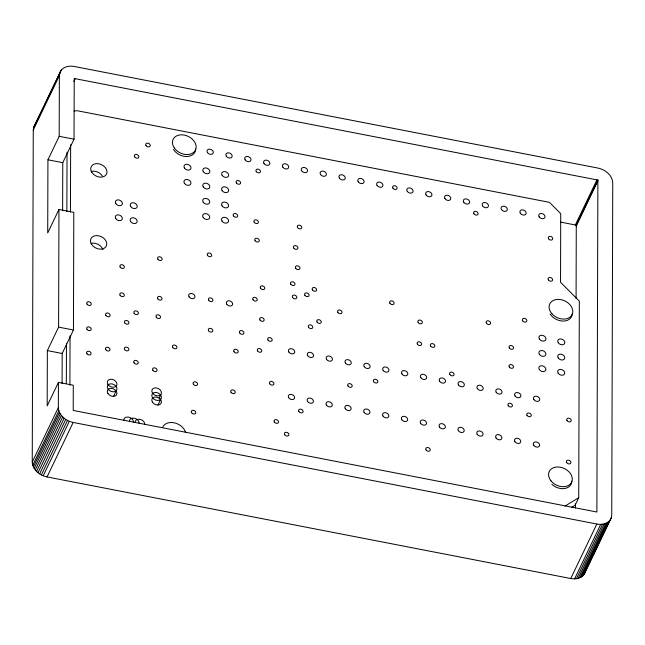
<?xml version="1.0" encoding="UTF-8"?>
<svg xmlns="http://www.w3.org/2000/svg" width="645" height="645" viewBox="0 0 645 645"><rect width="100%" height="100%" fill="white"/><g stroke="black" fill="none" stroke-linecap="round" stroke-linejoin="round"><path stroke-width="0.97" d="M33.782 127.073L60.509 71.224C63.242 66.58 69.329 65.5 74.248 66.475L597.947 168.071C605.123 169.514 612.403 175.134 612.75 182.946L611.734 514.92L611.218 517.927L584.491 573.776C581.758 578.42 575.671 579.5 570.752 578.525L47.053 476.929C39.877 475.486 32.597 469.866 32.25 462.054L33.266 130.08L33.782 127.073L43.538 107.215M62.097 383.622L62.186 353.484L73.441 329.998L73.804 212.342L58.961 209.464L58.598 327.12L47.351 350.598L47.182 405.858L58.429 382.372L73.272 385.25L73.224 410.446L596.883 512.017L597.883 180.068L74.223 78.496L74.022 139.191L62.775 162.677L62.621 210.778M60.509 71.224L59.372 75.594L59.187 136.313L47.932 159.799L47.706 232.95L58.961 209.464M611.218 517.927C609.146 523.563 602.196 525.191 596.859 524.038L73.159 422.443C65.984 421 58.703 415.38 58.356 407.567L58.429 382.372M66.338 383.662L66.459 343.406M66.862 211.552L67.04 152.172M69.91 385.202L70.055 335.892M70.434 212.092L70.644 144.657M575.445 507.994L575.453 503.971M576.082 298.474L576.275 225.161L597.883 180.068M571.688 507.309L575.122 505.204L578.726 497.69L579.331 301.134L560.529 282.236L560.739 213.672L549.459 202.337L78.174 110.908A7.756 5.74 25.6 0 0 74.046 111.125M585.499 570.156L584.491 573.776M44.408 105.393L61.38 69.983M33.266 130.08L59.372 75.594M73.885 81.367L75.183 78.658M32.25 462.054L58.356 407.567M32.75 465.255L58.848 410.776M33.363 466.867L59.469 412.381M34.217 468.439L60.324 413.953M35.298 469.955L61.396 415.469M36.572 471.382L62.678 416.896M38.031 472.696L64.129 418.218M39.635 473.882L65.742 419.395M41.377 474.913L67.483 420.427M43.215 475.776L69.321 421.29M47.053 476.929L73.159 422.443M113.512 396.417L116.318 390.572A5.039 3.733 25.6 0 0 112.157 383.912A5.039 3.733 25.6 0 0 107.965 388.951A5.039 3.733 25.6 0 0 116.318 390.572M159.202 397.973L160.807 394.627A5.039 3.733 25.6 0 0 156.646 387.968A5.039 3.733 25.6 0 0 152.454 393.007A5.039 3.733 25.6 0 0 160.807 394.627M157.993 405.044L160.79 399.199A5.039 3.733 25.6 0 0 156.63 392.539A5.039 3.733 25.6 0 0 152.438 397.578A5.039 3.733 25.6 0 0 160.79 399.199M560.513 222.09L575.332 224.968L596.939 179.874M576.299 225.944L597.907 180.85M570.752 578.525L596.859 524.038M574.598 578.863L600.705 524.377M576.437 578.718L602.543 524.232M578.178 578.355L604.284 523.869M579.799 577.799L605.897 523.313M581.258 577.049L607.364 522.563M582.54 576.114L608.646 521.628M583.62 575.018L609.727 520.531M564.988 506.115L578.726 497.69M59.187 136.313L74.022 139.191M47.932 159.799L62.775 162.677M58.598 327.12L73.441 329.998M47.351 350.598L62.186 353.484M575.332 224.968L576.275 225.161M162.701 427.208A12.408 9.191 25.6 0 1 174.634 422.902A12.408 9.191 25.6 0 1 185.607 432.626M135.119 422.306A5.039 3.733 25.6 0 1 139.957 419.347A5.039 3.733 25.6 0 1 144.77 424.176M123.816 420.113A5.039 3.733 25.6 0 1 128.645 417.154A5.039 3.733 25.6 0 1 133.459 421.983M129.468 421.209A5.039 3.733 25.6 0 1 134.305 418.25A5.039 3.733 25.6 0 1 139.11 423.08M195.653 148.947A12.408 9.191 25.6 0 1 186.832 156.509A12.408 9.191 25.6 0 1 173.489 149.447M91.187 171.393A8.53 6.321 25.6 0 1 102.329 175.972M90.969 243.383A8.53 6.321 25.6 0 1 102.918 249.704M572.309 313.494A12.408 9.191 25.6 0 1 563.48 321.057A12.408 9.191 25.6 0 1 550.145 313.994M571.801 481.097A12.408 9.191 25.6 0 1 564.649 488.515A12.408 9.191 25.6 0 1 551.838 484.274M174.327 147.995A12.408 9.191 25.6 0 0 194.863 151.091A12.408 9.191 25.6 0 0 183.696 134.982A12.408 9.191 25.6 0 0 174.327 147.995M551.862 313.672A12.408 9.191 25.6 0 0 572.107 314.655A12.408 9.191 25.6 0 0 558.876 299.385A12.408 9.191 25.6 0 0 551.862 313.672M551.024 480.888A12.408 9.191 25.6 0 0 571.406 482.621A12.408 9.191 25.6 0 0 558.876 467.02A12.408 9.191 25.6 0 0 551.024 480.888M527.046 415.396A2.362 1.75 25.6 0 0 530.964 416.162A2.362 1.75 25.6 0 0 529.013 413.034A2.362 1.75 25.6 0 0 527.046 415.396M420.645 423.322A3.298 2.443 25.6 0 0 426.103 424.386A3.298 2.443 25.6 0 0 423.386 420.032A3.298 2.443 25.6 0 0 420.645 423.322M260.596 288.242A2.362 1.75 25.6 0 0 264.514 289A2.362 1.75 25.6 0 0 262.563 285.88A2.362 1.75 25.6 0 0 260.596 288.242M207.432 152.51A3.298 2.443 25.6 0 0 212.898 153.566A3.298 2.443 25.6 0 0 210.173 149.213A3.298 2.443 25.6 0 0 207.432 152.51M255.081 240.674A2.362 1.75 25.6 0 0 259 241.432A2.362 1.75 25.6 0 0 257.049 238.303A2.362 1.75 25.6 0 0 255.081 240.674M417.412 344.196A2.362 1.75 25.6 0 0 421.33 344.954A2.362 1.75 25.6 0 0 419.379 341.834A2.362 1.75 25.6 0 0 417.412 344.196M339.359 178.101A3.298 2.443 25.6 0 0 344.825 179.165A3.298 2.443 25.6 0 0 342.108 174.803A3.298 2.443 25.6 0 0 339.359 178.101M152.857 370.254A2.362 1.75 25.6 0 0 156.775 371.012A2.362 1.75 25.6 0 0 154.824 367.884A2.362 1.75 25.6 0 0 152.857 370.254M107.973 384.38A5.039 3.733 25.6 0 0 116.326 386A5.039 3.733 25.6 0 0 112.174 379.341A5.039 3.733 25.6 0 0 107.973 384.38M256.234 171.522A2.362 1.75 25.6 0 0 260.153 172.288A2.362 1.75 25.6 0 0 258.202 169.159A2.362 1.75 25.6 0 0 256.234 171.522M263.974 163.475A3.298 2.443 25.6 0 0 269.433 164.54A3.298 2.443 25.6 0 0 266.716 160.186A3.298 2.443 25.6 0 0 263.974 163.475M203.24 186.913A3.685 2.725 25.6 0 0 209.343 188.098A3.685 2.725 25.6 0 0 206.303 183.228A3.685 2.725 25.6 0 0 203.24 186.913M203.28 171.675A3.685 2.725 25.6 0 0 209.391 172.86A3.685 2.725 25.6 0 0 206.352 167.99A3.685 2.725 25.6 0 0 203.28 171.675M558.135 373.157A3.685 2.725 25.6 0 0 564.246 374.342A3.685 2.725 25.6 0 0 561.206 369.472A3.685 2.725 25.6 0 0 558.135 373.157M326.41 405.044A3.298 2.443 25.6 0 0 331.869 406.1A3.298 2.443 25.6 0 0 329.152 401.746A3.298 2.443 25.6 0 0 326.41 405.044M373.64 381.679A2.362 1.75 25.6 0 0 377.559 382.437A2.362 1.75 25.6 0 0 375.608 379.316A2.362 1.75 25.6 0 0 373.64 381.679M208.601 330.756A2.362 1.75 25.6 0 0 212.528 331.514A2.362 1.75 25.6 0 0 210.576 328.394A2.362 1.75 25.6 0 0 208.601 330.756M515.016 395.893A3.298 2.443 25.6 0 0 520.483 396.949A3.298 2.443 25.6 0 0 517.758 392.595A3.298 2.443 25.6 0 0 515.016 395.893M482.597 205.884A3.298 2.443 25.6 0 0 488.055 206.948A3.298 2.443 25.6 0 0 485.338 202.595A3.298 2.443 25.6 0 0 482.597 205.884M226.282 156.163A3.298 2.443 25.6 0 0 231.74 157.227A3.298 2.443 25.6 0 0 229.023 152.873A3.298 2.443 25.6 0 0 226.282 156.163M222.13 175.327A3.685 2.725 25.6 0 0 228.233 176.512A3.685 2.725 25.6 0 0 225.194 171.651A3.685 2.725 25.6 0 0 222.13 175.327M288.718 397.731A3.298 2.443 25.6 0 0 294.176 398.787A3.298 2.443 25.6 0 0 291.459 394.434A3.298 2.443 25.6 0 0 288.718 397.731M233.998 351.686A2.362 1.75 25.6 0 0 237.916 352.452A2.362 1.75 25.6 0 0 235.965 349.324A2.362 1.75 25.6 0 0 233.998 351.686M156.316 317.179A2.362 1.75 25.6 0 0 160.242 317.937A2.362 1.75 25.6 0 0 158.291 314.816A2.362 1.75 25.6 0 0 156.316 317.179M496.174 392.241A3.298 2.443 25.6 0 0 501.633 393.297A3.298 2.443 25.6 0 0 498.916 388.943A3.298 2.443 25.6 0 0 496.174 392.241M347.986 386A2.362 1.75 25.6 0 0 351.904 386.758A2.362 1.75 25.6 0 0 349.953 383.638A2.362 1.75 25.6 0 0 347.986 386M207.513 255.38A2.362 1.75 25.6 0 0 211.431 256.138A2.362 1.75 25.6 0 0 209.48 253.017A2.362 1.75 25.6 0 0 207.513 255.38M548.516 238.747A2.362 1.75 25.6 0 0 552.434 239.505A2.362 1.75 25.6 0 0 550.483 236.384A2.362 1.75 25.6 0 0 548.516 238.747M245.124 159.823A3.298 2.443 25.6 0 0 250.591 160.879A3.298 2.443 25.6 0 0 247.874 156.525A3.298 2.443 25.6 0 0 245.124 159.823M566.689 462.578A2.362 1.75 25.6 0 0 570.607 463.344A2.362 1.75 25.6 0 0 568.656 460.216A2.362 1.75 25.6 0 0 566.689 462.578M184.438 168.014A3.685 2.725 25.6 0 0 190.541 169.2A3.685 2.725 25.6 0 0 187.501 164.338A3.685 2.725 25.6 0 0 184.438 168.014M307.705 355.677A3.298 2.443 25.6 0 0 313.164 356.733A3.298 2.443 25.6 0 0 310.447 352.38A3.298 2.443 25.6 0 0 307.705 355.677M295.724 268.223A2.362 1.75 25.6 0 0 299.651 268.989A2.362 1.75 25.6 0 0 297.692 265.861A2.362 1.75 25.6 0 0 295.724 268.223M473.914 213.753A2.362 1.75 25.6 0 0 477.832 214.511A2.362 1.75 25.6 0 0 475.881 211.391A2.362 1.75 25.6 0 0 473.914 213.753M539.293 369.496A3.685 2.725 25.6 0 0 545.396 370.682A3.685 2.725 25.6 0 0 542.356 365.82A3.685 2.725 25.6 0 0 539.293 369.496M288.855 352.017A3.298 2.443 25.6 0 0 294.322 353.081A3.298 2.443 25.6 0 0 291.596 348.727A3.298 2.443 25.6 0 0 288.855 352.017M293.717 248.019A2.362 1.75 25.6 0 0 297.635 248.776A2.362 1.75 25.6 0 0 295.684 245.648A2.362 1.75 25.6 0 0 293.717 248.019M191.565 412.679A2.362 1.75 25.6 0 0 195.491 413.437A2.362 1.75 25.6 0 0 193.532 410.317A2.362 1.75 25.6 0 0 191.565 412.679M290.782 284.187A2.362 1.75 25.6 0 0 294.7 284.945A2.362 1.75 25.6 0 0 292.749 281.825A2.362 1.75 25.6 0 0 290.782 284.187M514.879 441.607A3.298 2.443 25.6 0 0 520.338 442.663A3.298 2.443 25.6 0 0 517.621 438.31A3.298 2.443 25.6 0 0 514.879 441.607M458.337 430.634A3.298 2.443 25.6 0 0 463.803 431.699A3.298 2.443 25.6 0 0 461.078 427.345A3.298 2.443 25.6 0 0 458.337 430.634M304.892 295.313A2.362 1.75 25.6 0 0 308.81 296.071A2.362 1.75 25.6 0 0 306.859 292.943A2.362 1.75 25.6 0 0 304.892 295.313M486.403 323.201A2.362 1.75 25.6 0 0 490.321 323.967A2.362 1.75 25.6 0 0 488.37 320.839A2.362 1.75 25.6 0 0 486.403 323.201M105.877 315.397A2.362 1.75 25.6 0 0 109.795 316.163A2.362 1.75 25.6 0 0 107.844 313.035A2.362 1.75 25.6 0 0 105.877 315.397M320.517 174.448A3.298 2.443 25.6 0 0 325.975 175.505A3.298 2.443 25.6 0 0 323.258 171.151A3.298 2.443 25.6 0 0 320.517 174.448M221.993 221.042A3.685 2.725 25.6 0 0 228.096 222.227A3.685 2.725 25.6 0 0 225.057 217.357A3.685 2.725 25.6 0 0 221.993 221.042M120.083 295.289A2.362 1.75 25.6 0 0 124.001 296.047A2.362 1.75 25.6 0 0 122.05 292.919A2.362 1.75 25.6 0 0 120.083 295.289M134.168 313.268A2.362 1.75 25.6 0 0 138.086 314.026A2.362 1.75 25.6 0 0 136.135 310.898A2.362 1.75 25.6 0 0 134.168 313.268M91.55 244.302A8.53 6.321 25.6 0 0 105.691 247.043A8.53 6.321 25.6 0 0 98.653 235.772A8.53 6.321 25.6 0 0 91.55 244.302M124.711 322.863A2.362 1.75 25.6 0 0 128.629 323.629A2.362 1.75 25.6 0 0 126.678 320.5A2.362 1.75 25.6 0 0 124.711 322.863M539.381 339.02A3.685 2.725 25.6 0 0 545.493 340.205A3.685 2.725 25.6 0 0 542.453 335.344A3.685 2.725 25.6 0 0 539.381 339.02M407.213 191.267A3.298 2.443 25.6 0 0 412.671 192.323A3.298 2.443 25.6 0 0 409.954 187.969A3.298 2.443 25.6 0 0 407.213 191.267M426.047 449.928A2.362 1.75 25.6 0 0 429.965 450.694A2.362 1.75 25.6 0 0 428.014 447.566A2.362 1.75 25.6 0 0 426.047 449.928M317.066 322.065A2.362 1.75 25.6 0 0 320.984 322.822A2.362 1.75 25.6 0 0 319.033 319.702A2.362 1.75 25.6 0 0 317.066 322.065M558.231 342.68A3.685 2.725 25.6 0 0 564.335 343.866A3.685 2.725 25.6 0 0 561.295 338.996A3.685 2.725 25.6 0 0 558.231 342.68M86.898 353.645A2.362 1.75 25.6 0 0 90.824 354.403A2.362 1.75 25.6 0 0 88.873 351.283A2.362 1.75 25.6 0 0 86.898 353.645M364.103 412.357A3.298 2.443 25.6 0 0 369.569 413.413A3.298 2.443 25.6 0 0 366.844 409.059A3.298 2.443 25.6 0 0 364.103 412.357M301.667 170.788A3.298 2.443 25.6 0 0 307.133 171.852A3.298 2.443 25.6 0 0 304.408 167.498A3.298 2.443 25.6 0 0 301.667 170.788M326.547 359.329A3.298 2.443 25.6 0 0 332.014 360.394A3.298 2.443 25.6 0 0 329.297 356.04A3.298 2.443 25.6 0 0 326.547 359.329M189.082 296.837A3.298 2.443 25.6 0 0 194.54 297.893A3.298 2.443 25.6 0 0 191.823 293.539A3.298 2.443 25.6 0 0 189.082 296.837M345.26 408.696A3.298 2.443 25.6 0 0 350.719 409.76A3.298 2.443 25.6 0 0 348.002 405.407A3.298 2.443 25.6 0 0 345.26 408.696M439.487 426.982A3.298 2.443 25.6 0 0 444.953 428.038A3.298 2.443 25.6 0 0 442.236 423.684A3.298 2.443 25.6 0 0 439.487 426.982M345.397 362.99A3.298 2.443 25.6 0 0 350.856 364.046A3.298 2.443 25.6 0 0 348.139 359.692A3.298 2.443 25.6 0 0 345.397 362.99M284.663 434.698A2.362 1.75 25.6 0 0 288.581 435.464A2.362 1.75 25.6 0 0 286.63 432.335A2.362 1.75 25.6 0 0 284.663 434.698M520.289 213.197A3.298 2.443 25.6 0 0 525.756 214.261A3.298 2.443 25.6 0 0 523.031 209.907A3.298 2.443 25.6 0 0 520.289 213.197M567.011 420.556A2.362 1.75 25.6 0 0 570.93 421.322A2.362 1.75 25.6 0 0 568.979 418.194A2.362 1.75 25.6 0 0 567.011 420.556M449.855 374.503A2.362 1.75 25.6 0 0 453.774 375.269A2.362 1.75 25.6 0 0 451.822 372.141A2.362 1.75 25.6 0 0 449.855 374.503M539.139 216.857A3.298 2.443 25.6 0 0 544.598 217.913A3.298 2.443 25.6 0 0 541.881 213.56A3.298 2.443 25.6 0 0 539.139 216.857M269.731 383.775A2.362 1.75 25.6 0 0 273.649 384.541A2.362 1.75 25.6 0 0 271.698 381.413A2.362 1.75 25.6 0 0 269.731 383.775M222.082 190.565A3.685 2.725 25.6 0 0 228.185 191.75A3.685 2.725 25.6 0 0 225.145 186.881A3.685 2.725 25.6 0 0 222.082 190.565M539.341 354.258A3.685 2.725 25.6 0 0 545.444 355.443A3.685 2.725 25.6 0 0 542.405 350.582A3.685 2.725 25.6 0 0 539.341 354.258M509.332 347.929A2.362 1.75 25.6 0 0 513.259 348.687A2.362 1.75 25.6 0 0 511.3 345.567A2.362 1.75 25.6 0 0 509.332 347.929M239.714 332.981A2.362 1.75 25.6 0 0 243.633 333.739A2.362 1.75 25.6 0 0 241.681 330.611A2.362 1.75 25.6 0 0 239.714 332.981M496.029 437.947A3.298 2.443 25.6 0 0 501.496 439.011A3.298 2.443 25.6 0 0 498.77 434.657A3.298 2.443 25.6 0 0 496.029 437.947M501.439 209.544A3.298 2.443 25.6 0 0 506.906 210.601A3.298 2.443 25.6 0 0 504.188 206.247A3.298 2.443 25.6 0 0 501.439 209.544M157.783 298.788A2.362 1.75 25.6 0 0 161.71 299.546A2.362 1.75 25.6 0 0 159.75 296.426A2.362 1.75 25.6 0 0 157.783 298.788M420.782 377.615A3.298 2.443 25.6 0 0 426.248 378.671A3.298 2.443 25.6 0 0 423.523 374.318A3.298 2.443 25.6 0 0 420.782 377.615M145.996 145.568A2.362 1.75 25.6 0 0 149.914 146.326A2.362 1.75 25.6 0 0 147.963 143.198A2.362 1.75 25.6 0 0 145.996 145.568M439.632 381.268A3.298 2.443 25.6 0 0 445.09 382.332A3.298 2.443 25.6 0 0 442.373 377.978A3.298 2.443 25.6 0 0 439.632 381.268M458.474 384.928A3.298 2.443 25.6 0 0 463.94 385.984A3.298 2.443 25.6 0 0 461.223 381.63A3.298 2.443 25.6 0 0 458.474 384.928M477.324 388.58A3.298 2.443 25.6 0 0 482.782 389.644A3.298 2.443 25.6 0 0 480.065 385.283A3.298 2.443 25.6 0 0 477.324 388.58M533.866 399.553A3.298 2.443 25.6 0 0 539.325 400.61A3.298 2.443 25.6 0 0 536.608 396.256A3.298 2.443 25.6 0 0 533.866 399.553M107.949 393.523A5.039 3.733 25.6 0 0 116.302 395.143A5.039 3.733 25.6 0 0 112.141 388.483A5.039 3.733 25.6 0 0 107.949 393.523M208.698 300.28A2.362 1.75 25.6 0 0 212.616 301.038A2.362 1.75 25.6 0 0 210.665 297.917A2.362 1.75 25.6 0 0 208.698 300.28M418.137 322.468A2.362 1.75 25.6 0 0 422.056 323.226A2.362 1.75 25.6 0 0 420.105 320.097A2.362 1.75 25.6 0 0 418.137 322.468M401.795 419.669A3.298 2.443 25.6 0 0 407.261 420.725A3.298 2.443 25.6 0 0 404.544 416.372A3.298 2.443 25.6 0 0 401.795 419.669M477.187 434.295A3.298 2.443 25.6 0 0 482.645 435.351A3.298 2.443 25.6 0 0 479.928 430.997A3.298 2.443 25.6 0 0 477.187 434.295M382.953 416.009A3.298 2.443 25.6 0 0 388.411 417.073A3.298 2.443 25.6 0 0 385.694 412.719A3.298 2.443 25.6 0 0 382.953 416.009M533.721 445.26A3.298 2.443 25.6 0 0 539.188 446.324A3.298 2.443 25.6 0 0 536.471 441.97A3.298 2.443 25.6 0 0 533.721 445.26M203.143 217.381A3.685 2.725 25.6 0 0 209.246 218.566A3.685 2.725 25.6 0 0 206.207 213.705A3.685 2.725 25.6 0 0 203.143 217.381M292.62 297.506A2.362 1.75 25.6 0 0 296.547 298.264A2.362 1.75 25.6 0 0 294.596 295.136A2.362 1.75 25.6 0 0 292.62 297.506M152.422 402.149A5.039 3.733 25.6 0 0 160.774 403.77A5.039 3.733 25.6 0 0 156.614 397.11A5.039 3.733 25.6 0 0 152.422 402.149M509.276 366.973A2.362 1.75 25.6 0 0 513.194 367.739A2.362 1.75 25.6 0 0 511.243 364.61A2.362 1.75 25.6 0 0 509.276 366.973M222.033 205.803A3.685 2.725 25.6 0 0 228.145 206.989A3.685 2.725 25.6 0 0 225.105 202.119A3.685 2.725 25.6 0 0 222.033 205.803M308.56 327.273A2.362 1.75 25.6 0 0 312.478 328.039A2.362 1.75 25.6 0 0 310.527 324.911A2.362 1.75 25.6 0 0 308.56 327.273M297.555 227.564A2.362 1.75 25.6 0 0 301.473 228.33A2.362 1.75 25.6 0 0 299.522 225.202A2.362 1.75 25.6 0 0 297.555 227.564M134.644 156.872A2.362 1.75 25.6 0 0 138.57 157.63A2.362 1.75 25.6 0 0 136.619 154.502A2.362 1.75 25.6 0 0 134.644 156.872M463.747 202.232A3.298 2.443 25.6 0 0 469.213 203.288A3.298 2.443 25.6 0 0 466.496 198.934A3.298 2.443 25.6 0 0 463.747 202.232M203.191 202.151A3.685 2.725 25.6 0 0 209.294 203.328A3.685 2.725 25.6 0 0 206.255 198.466A3.685 2.725 25.6 0 0 203.191 202.151M233.474 215.898A2.362 1.75 25.6 0 0 237.392 216.656A2.362 1.75 25.6 0 0 235.441 213.535A2.362 1.75 25.6 0 0 233.474 215.898M401.94 373.955A3.298 2.443 25.6 0 0 407.398 375.019A3.298 2.443 25.6 0 0 404.681 370.665A3.298 2.443 25.6 0 0 401.94 373.955M377.051 185.413A3.298 2.443 25.6 0 0 382.517 186.47A3.298 2.443 25.6 0 0 379.8 182.116A3.298 2.443 25.6 0 0 377.051 185.413M392.902 188.13A2.362 1.75 25.6 0 0 396.82 188.888A2.362 1.75 25.6 0 0 394.869 185.76A2.362 1.75 25.6 0 0 392.902 188.13M444.905 198.579A3.298 2.443 25.6 0 0 450.363 199.636A3.298 2.443 25.6 0 0 447.646 195.282A3.298 2.443 25.6 0 0 444.905 198.579M364.24 366.642A3.298 2.443 25.6 0 0 369.706 367.706A3.298 2.443 25.6 0 0 366.989 363.353A3.298 2.443 25.6 0 0 364.24 366.642M383.09 370.303A3.298 2.443 25.6 0 0 388.556 371.359A3.298 2.443 25.6 0 0 385.831 367.005A3.298 2.443 25.6 0 0 383.09 370.303M282.824 167.136A3.298 2.443 25.6 0 0 288.283 168.192A3.298 2.443 25.6 0 0 285.566 163.838A3.298 2.443 25.6 0 0 282.824 167.136M130.653 206.489A3.685 2.725 25.6 0 0 136.756 207.674A3.685 2.725 25.6 0 0 133.725 202.812A3.685 2.725 25.6 0 0 130.653 206.489M115.818 203.61A3.685 2.725 25.6 0 0 121.921 204.796A3.685 2.725 25.6 0 0 118.882 199.934A3.685 2.725 25.6 0 0 115.818 203.61M274.327 422.024A2.362 1.75 25.6 0 0 278.245 422.781A2.362 1.75 25.6 0 0 276.294 419.661A2.362 1.75 25.6 0 0 274.327 422.024M267.981 339.988A2.362 1.75 25.6 0 0 271.9 340.745A2.362 1.75 25.6 0 0 269.949 337.625A2.362 1.75 25.6 0 0 267.981 339.988M236.401 182.922A2.362 1.75 25.6 0 0 240.319 183.68A2.362 1.75 25.6 0 0 238.368 180.56A2.362 1.75 25.6 0 0 236.401 182.922M337.835 312.373A2.362 1.75 25.6 0 0 341.753 313.131A2.362 1.75 25.6 0 0 339.802 310.011A2.362 1.75 25.6 0 0 337.835 312.373M172.723 347.429A2.362 1.75 25.6 0 0 176.641 348.187A2.362 1.75 25.6 0 0 174.69 345.059A2.362 1.75 25.6 0 0 172.723 347.429M426.055 194.919A3.298 2.443 25.6 0 0 431.521 195.975A3.298 2.443 25.6 0 0 428.796 191.621A3.298 2.443 25.6 0 0 426.055 194.919M231.047 392.281A2.362 1.75 25.6 0 0 234.965 393.039A2.362 1.75 25.6 0 0 233.014 389.919A2.362 1.75 25.6 0 0 231.047 392.281M87.051 304.126A2.362 1.75 25.6 0 0 90.969 304.883A2.362 1.75 25.6 0 0 89.018 301.763A2.362 1.75 25.6 0 0 87.051 304.126M298.877 411.542A2.362 1.75 25.6 0 0 302.795 412.3A2.362 1.75 25.6 0 0 300.844 409.172A2.362 1.75 25.6 0 0 298.877 411.542M193.355 384.21A2.362 1.75 25.6 0 0 197.273 384.968A2.362 1.75 25.6 0 0 195.322 381.84A2.362 1.75 25.6 0 0 193.355 384.21M120.163 267.094A2.362 1.75 25.6 0 0 124.09 267.86A2.362 1.75 25.6 0 0 122.139 264.732A2.362 1.75 25.6 0 0 120.163 267.094M257.573 350.928A2.362 1.75 25.6 0 0 261.491 351.686A2.362 1.75 25.6 0 0 259.54 348.566A2.362 1.75 25.6 0 0 257.573 350.928M105.772 349.687A2.362 1.75 25.6 0 0 109.69 350.445A2.362 1.75 25.6 0 0 107.739 347.316A2.362 1.75 25.6 0 0 105.772 349.687M86.978 329.264A2.362 1.75 25.6 0 0 90.897 330.03A2.362 1.75 25.6 0 0 88.945 326.902A2.362 1.75 25.6 0 0 86.978 329.264M134.015 362.788A2.362 1.75 25.6 0 0 137.941 363.546A2.362 1.75 25.6 0 0 135.99 360.426A2.362 1.75 25.6 0 0 134.015 362.788M124.63 349.534A2.362 1.75 25.6 0 0 128.548 350.291A2.362 1.75 25.6 0 0 126.597 347.163A2.362 1.75 25.6 0 0 124.63 349.534M253.017 299.731A2.362 1.75 25.6 0 0 256.936 300.489A2.362 1.75 25.6 0 0 254.985 297.369A2.362 1.75 25.6 0 0 253.017 299.731M254.194 222.203A2.362 1.75 25.6 0 0 258.113 222.96A2.362 1.75 25.6 0 0 256.162 219.84A2.362 1.75 25.6 0 0 254.194 222.203M157.904 259.177A2.362 1.75 25.6 0 0 161.831 259.935A2.362 1.75 25.6 0 0 159.871 256.807A2.362 1.75 25.6 0 0 157.904 259.177M312.446 289.911A2.362 1.75 25.6 0 0 316.364 290.677A2.362 1.75 25.6 0 0 314.413 287.549A2.362 1.75 25.6 0 0 312.446 289.911M508.22 405.649A2.362 1.75 25.6 0 0 512.138 406.406A2.362 1.75 25.6 0 0 510.187 403.286A2.362 1.75 25.6 0 0 508.22 405.649M430.61 345.994A2.362 1.75 25.6 0 0 434.537 346.76A2.362 1.75 25.6 0 0 432.577 343.632A2.362 1.75 25.6 0 0 430.61 345.994M389.911 303.271A2.362 1.75 25.6 0 0 393.829 304.029A2.362 1.75 25.6 0 0 391.878 300.901A2.362 1.75 25.6 0 0 389.911 303.271M548.387 279.89A2.362 1.75 25.6 0 0 552.305 280.648A2.362 1.75 25.6 0 0 550.354 277.519A2.362 1.75 25.6 0 0 548.387 279.89M522.619 320.775A2.362 1.75 25.6 0 0 526.538 321.541A2.362 1.75 25.6 0 0 524.587 318.412A2.362 1.75 25.6 0 0 522.619 320.775M259.935 319.976A2.362 1.75 25.6 0 0 263.853 320.742A2.362 1.75 25.6 0 0 261.902 317.614A2.362 1.75 25.6 0 0 259.935 319.976M558.183 357.919A3.685 2.725 25.6 0 0 564.286 359.104A3.685 2.725 25.6 0 0 561.247 354.234A3.685 2.725 25.6 0 0 558.183 357.919M184.389 183.253A3.685 2.725 25.6 0 0 190.493 184.438A3.685 2.725 25.6 0 0 187.453 179.568A3.685 2.725 25.6 0 0 184.389 183.253M358.209 181.761A3.298 2.443 25.6 0 0 363.667 182.817A3.298 2.443 25.6 0 0 360.95 178.463A3.298 2.443 25.6 0 0 358.209 181.761M130.613 221.485A3.685 2.725 25.6 0 0 136.716 222.67A3.685 2.725 25.6 0 0 133.676 217.808A3.685 2.725 25.6 0 0 130.613 221.485M115.769 218.607A3.685 2.725 25.6 0 0 121.873 219.792A3.685 2.725 25.6 0 0 118.833 214.93A3.685 2.725 25.6 0 0 115.769 218.607M91.775 172.312A8.53 6.321 25.6 0 0 105.909 175.053A8.53 6.321 25.6 0 0 98.87 163.79A8.53 6.321 25.6 0 0 91.775 172.312M226.774 304.15A3.298 2.443 25.6 0 0 232.232 305.206A3.298 2.443 25.6 0 0 229.515 300.852A3.298 2.443 25.6 0 0 226.774 304.15M307.56 401.383A3.298 2.443 25.6 0 0 313.027 402.448A3.298 2.443 25.6 0 0 310.31 398.094A3.298 2.443 25.6 0 0 307.56 401.383"/></g></svg>
